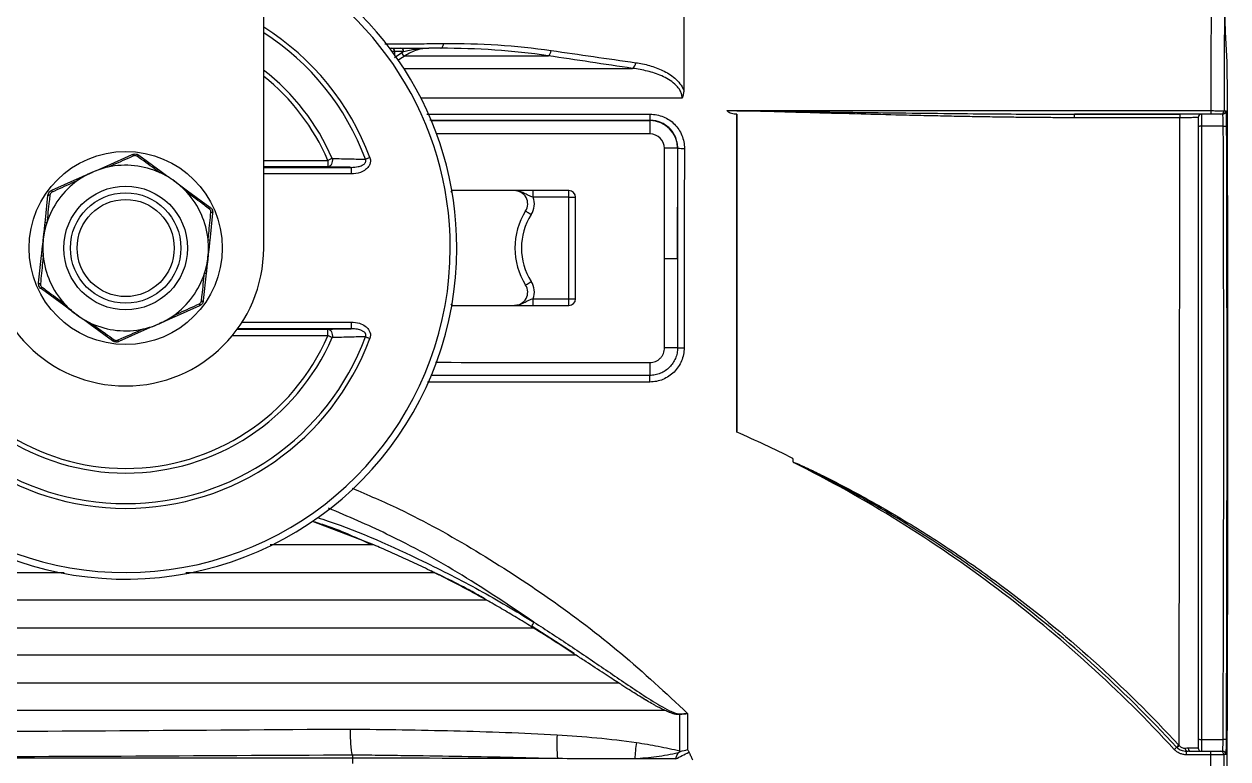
# Model space of a CAD drawing. Extents: x 14.8 to 109.8, y 1.6 to 86.6.
# Drawn here: x 21.69 to 27.14, y 35.22 to 38.55 of the extents above; entities that cross this region are included whole.
import ezdxf

# ---------------------------------------------------------------- set-up
doc = ezdxf.new("R2010")
doc.units = 0
doc.header["$MEASUREMENT"] = 0
doc.layers.add('OBJECT', color=7, linetype='CONTINUOUS')

msp = doc.modelspace()

# ---------------------------------------------------------------- linework, layer by layer
at = {"layer": 'OBJECT'}
for p, q in [((22.778, 37.5382), (22.778, 38.9765)), ((23.3492, 38.4432), (23.3571, 38.4432)), ((23.3571, 38.4432), (23.3978, 38.4432)), ((23.5797, 38.4432), (23.5265, 38.4432)), ((23.5797, 38.4432), (23.5365, 38.4432)), ((27.142, 38.3814), (27.1355, 38.4886)), ((23.371, 38.4282), (23.3604, 38.4282)), ((23.4117, 38.4282), (23.371, 38.4282)), ((23.371, 38.4282), (23.371, 38.4137)), ((23.371, 38.4019), (23.4043, 38.4236)), ((23.4182, 38.4091), (24.0664, 38.4091)), ((23.4131, 38.3519), (24.4488, 38.3519)), ((24.6728, 38.2175), (23.4904, 38.2175)), ((23.5176, 38.1447), (24.5289, 38.1445)), ((24.5289, 38.1165), (23.5305, 38.1168)), ((23.5375, 38.1152), (24.5276, 38.1152)), ((24.5276, 38.1152), (24.5289, 38.1165)), ((24.5276, 38.1152), (24.5276, 38.0553)), ((24.9206, 38.1605), (27.069, 38.1605)), ((27.0687, 38.1445), (26.4502, 38.1445)), ((27.0255, 38.1445), (27.0255, 38.0897)), ((27.1214, 38.1445), (27.1127, 38.1445)), ((27.1277, 38.1595), (27.1364, 38.1595)), ((24.5276, 38.0553), (23.561, 38.0553)), ((27.1241, 38.0897), (27.0255, 38.0897)), ((27.0255, 38.0897), (27.0255, 35.3121)), ((22.0685, 37.911), (22.1831, 37.9618)), ((22.2129, 37.9586), (22.3142, 37.8848)), ((24.5926, 37.489), (24.5926, 37.9903)), ((24.6526, 37.9903), (24.5926, 37.9903)), ((24.6534, 37.9912), (24.6526, 37.9903)), ((24.6526, 37.9903), (24.6526, 37.489)), ((22.778, 37.9354), (23.069, 37.9354)), ((23.069, 37.9054), (22.778, 37.9054)), ((22.778, 37.9037), (23.1746, 37.9037)), ((23.069, 37.9354), (23.069, 37.9054)), ((23.1746, 37.9037), (23.1746, 37.8737)), ((21.8189, 37.8003), (21.9335, 37.8511)), ((23.1746, 37.8737), (22.778, 37.8737)), ((22.4336, 37.7977), (22.5348, 37.7239)), ((23.6275, 37.7944), (23.627, 37.7932)), ((23.627, 37.7932), (23.6279, 37.792)), ((24.1605, 37.7982), (23.6303, 37.7982)), ((23.9986, 37.7682), (23.9986, 37.7982)), ((24.1605, 37.7682), (24.1605, 37.7982)), ((21.7879, 37.6515), (21.8012, 37.7761)), ((24.1605, 37.7682), (23.9986, 37.7682)), ((24.1605, 37.3082), (24.1605, 37.7682)), ((24.1605, 37.7682), (24.1905, 37.7682)), ((24.1905, 37.3082), (24.1905, 37.7682)), ((22.547, 37.6965), (22.5337, 37.5719)), ((21.7589, 37.38), (21.7722, 37.5046)), ((24.6526, 37.489), (24.5926, 37.489)), ((22.518, 37.425), (22.5047, 37.3003)), ((21.8724, 37.2787), (21.7711, 37.3526)), ((23.9986, 37.2782), (23.9986, 37.3082)), ((23.9986, 37.3082), (24.1605, 37.3082)), ((24.1605, 37.2782), (24.1605, 37.3082)), ((24.1605, 37.3082), (24.1905, 37.3082)), ((22.487, 37.2761), (22.3724, 37.2253)), ((23.6279, 37.2844), (23.627, 37.2832)), ((23.627, 37.2832), (23.6275, 37.282)), ((23.6303, 37.2782), (24.1605, 37.2782)), ((22.093, 37.1179), (21.9917, 37.1917)), ((22.6803, 37.2027), (23.1746, 37.2027)), ((23.1746, 37.2027), (23.1746, 37.1727)), ((22.2374, 37.1655), (22.1228, 37.1147)), ((23.069, 37.141), (22.6355, 37.141)), ((22.6587, 37.171), (23.069, 37.171)), ((23.1746, 37.1727), (22.6599, 37.1727)), ((23.069, 37.141), (23.069, 37.171)), ((24.6526, 37.0865), (24.5936, 37.0863)), ((24.9205, 36.7045), (24.9203, 36.7046)), ((23.2771, 36.1932), (23.0043, 36.2985)), ((23.2771, 36.1932), (22.8081, 36.1932)), ((21.0805, 36.0682), (21.8745, 36.0682)), ((22.4254, 36.0682), (23.5497, 36.0682)), ((23.9978, 35.8182), (23.9906, 35.8227)), ((24.1848, 35.7011), (23.9941, 35.8235)), ((27.0255, 35.3121), (27.0255, 35.2582)), ((27.0255, 35.3121), (27.1233, 35.3121)), ((23.1805, 35.241), (23.1805, 35.2273)), ((27.068, 35.2425), (26.9572, 35.2425)), ((26.9726, 35.2582), (27.0677, 35.2582)), ((27.1117, 35.2582), (27.1207, 35.2582)), ((27.1357, 35.2432), (27.1267, 35.2432))]:
    msp.add_line(p, q, dxfattribs=at)
at = {"layer": 'OBJECT', "flags": 128}
for points in [[(23.5797, 38.4432), (23.5819, 38.4436), (23.5841, 38.4447), (23.5862, 38.4466), (23.5881, 38.4492), (23.5898, 38.4523), (23.5912, 38.456), (23.5924, 38.4602), (23.5932, 38.4646)], [(23.4182, 38.4091), (23.4071, 38.4019), (23.3849, 38.3875)], [(22.1831, 37.9618), (22.1837, 37.9619), (22.1844, 37.9617), (22.1851, 37.9612), (22.186, 37.9605), (22.1869, 37.9596), (22.1879, 37.9584), (22.1888, 37.9571), (22.1898, 37.9555)], [(22.205, 37.9539), (22.2063, 37.9552), (22.2076, 37.9563), (22.2088, 37.9573), (22.2099, 37.958), (22.2108, 37.9585), (22.2117, 37.9588), (22.2124, 37.9588), (22.2129, 37.9586)], [(23.2589, 37.9477), (23.2561, 37.9467), (23.2534, 37.9457), (23.2507, 37.9447), (23.2481, 37.9438), (23.2456, 37.9428), (23.2432, 37.942), (23.241, 37.9411), (23.239, 37.9404)], [(23.0884, 37.9439), (23.0892, 37.9371), (23.0888, 37.9302), (23.0874, 37.9236), (23.0851, 37.9176), (23.0819, 37.9126), (23.078, 37.9087), (23.0736, 37.9063), (23.069, 37.9054)], [(23.0884, 37.9439), (23.0864, 37.943), (23.0843, 37.9421), (23.082, 37.9411), (23.0795, 37.94), (23.077, 37.9389), (23.0744, 37.9378), (23.0717, 37.9366), (23.069, 37.9354)], [(21.8189, 37.8003), (21.8184, 37.8), (21.8181, 37.7994), (21.8179, 37.7985), (21.8179, 37.7974), (21.818, 37.7961), (21.8182, 37.7946), (21.8185, 37.7929), (21.819, 37.7912)], [(21.8012, 37.7761), (21.8014, 37.7766), (21.8019, 37.7771), (21.8027, 37.7776), (21.8037, 37.778), (21.805, 37.7783), (21.8065, 37.7786), (21.8082, 37.7787), (21.81, 37.7788)], [(22.5328, 37.7149), (22.5336, 37.7166), (22.5343, 37.7181), (22.5349, 37.7195), (22.5352, 37.7208), (22.5354, 37.7219), (22.5354, 37.7228), (22.5352, 37.7234), (22.5348, 37.7239)], [(22.539, 37.701), (22.5408, 37.7005), (22.5424, 37.7), (22.5438, 37.6994), (22.5449, 37.6988), (22.5459, 37.6982), (22.5465, 37.6976), (22.5469, 37.697), (22.547, 37.6965)], [(23.9644, 37.706), (23.9649, 37.7057), (23.9663, 37.7048), (23.9687, 37.7033), (23.9718, 37.7013), (23.9756, 37.6988), (23.98, 37.6961), (23.9848, 37.693), (23.9897, 37.6899)], [(21.7589, 37.38), (21.759, 37.3794), (21.7594, 37.3788), (21.76, 37.3782), (21.761, 37.3776), (21.7622, 37.377), (21.7636, 37.3765), (21.7652, 37.3759), (21.7669, 37.3755)], [(21.7711, 37.3526), (21.7707, 37.353), (21.7705, 37.3537), (21.7705, 37.3546), (21.7707, 37.3557), (21.7711, 37.3569), (21.7716, 37.3583), (21.7723, 37.3599), (21.7731, 37.3615)], [(23.9644, 37.3704), (23.9649, 37.3707), (23.9663, 37.3717), (23.9687, 37.3732), (23.9718, 37.3752), (23.9756, 37.3776), (23.98, 37.3804), (23.9848, 37.3834), (23.9897, 37.3865)], [(22.4959, 37.2976), (22.4978, 37.2977), (22.4994, 37.2979), (22.5009, 37.2981), (22.5022, 37.2985), (22.5032, 37.2988), (22.504, 37.2993), (22.5045, 37.2998), (22.5047, 37.3003)], [(22.4869, 37.2853), (22.4874, 37.2835), (22.4877, 37.2819), (22.488, 37.2804), (22.4881, 37.2791), (22.488, 37.278), (22.4878, 37.2771), (22.4875, 37.2765), (22.487, 37.2761)], [(23.069, 37.171), (23.0736, 37.1701), (23.078, 37.1677), (23.0819, 37.1639), (23.0851, 37.1588), (23.0874, 37.1529), (23.0888, 37.1463), (23.0892, 37.1394), (23.0884, 37.1326)], [(23.0884, 37.1326), (23.0864, 37.1334), (23.0843, 37.1344), (23.082, 37.1354), (23.0795, 37.1365), (23.077, 37.1376), (23.0744, 37.1387), (23.0717, 37.1398), (23.069, 37.141)], [(23.239, 37.1361), (23.241, 37.1353), (23.2432, 37.1345), (23.2456, 37.1336), (23.2481, 37.1327), (23.2507, 37.1317), (23.2534, 37.1307), (23.2561, 37.1297), (23.2589, 37.1287)], [(22.1009, 37.1225), (22.0996, 37.1212), (22.0983, 37.1201), (22.0972, 37.1192), (22.0961, 37.1184), (22.0951, 37.1179), (22.0942, 37.1177), (22.0935, 37.1176), (22.093, 37.1179)], [(22.1161, 37.1209), (22.1171, 37.1194), (22.1181, 37.118), (22.119, 37.1168), (22.1199, 37.1159), (22.1208, 37.1152), (22.1216, 37.1148), (22.1222, 37.1146), (22.1228, 37.1147)], [(24.5271, 37.0196), (24.5271, 37.0095), (24.5271, 36.9997), (24.5271, 36.9905), (24.5271, 36.9821), (24.5271, 36.9748), (24.5271, 36.9687), (24.5271, 36.9641), (24.5271, 36.9611)], [(23.1805, 35.241), (23.1805, 35.241), (23.1805, 35.241)], [(26.9652, 35.2736), (26.9653, 35.2706), (26.9657, 35.2677), (26.9663, 35.2651), (26.9673, 35.2627), (26.9684, 35.2608), (26.9697, 35.2594), (26.9711, 35.2585), (26.9726, 35.2582)]]:
    msp.add_lwpolyline(points, dxfattribs=at)
at = {"layer": 'OBJECT'}
for radius in [0.4375, 0.28, 0.25, 0.22]:
    msp.add_circle((22.153, 37.5382), radius, dxfattribs=at)
for centre, radius, start, end in [((22.153, 37.5382), 1.5, 0, 65.3757), ((22.153, 37.5382), 1.47, 0, 64.8386), ((22.153, 37.5382), 1.5, 122.9437, 0), ((22.153, 37.5382), 1.47, 120.9196, 0), ((22.153, 37.5382), 1.1793, 20.3199, 57.9959), ((22.153, 37.5382), 1.1581, 20.3199, 57.3376), ((23.3565, 38.4288), 0.0145, 357.8236, 87.6454), ((23.3972, 38.4288), 0.0145, 357.8236, 87.6454), ((23.4203, 38.4251), 0.0161, 185.1565, 262.4718), ((24.0474, 38.4363), 0.0332, 304.9319, 354.1505), ((22.153, 37.5382), 1.0196, 23.4423, 52.1965), ((24.4281, 38.38), 0.035, 306.404, 356.4355), ((22.153, 37.5382), 0.9984, 23.4423, 51.2459), ((18.9447, 38.1384), 5.5842, 359.7751, 0.0621), ((26.9833, 38.1326), 0.0562, 167.7722, 184.2949), ((27.0255, 38.1295), 0.015, 90, 180), ((26.8733, 38.1563), 0.1958, 356.5359, 1.2235), ((27.1127, 38.1595), 0.015, 270.0175, 0.0178), ((27.1214, 38.1595), 0.015, 270.0175, 0.0178), ((27.0218, 38.0453), 0.0445, 85.1988, 104.6891), ((27.1275, 38.1376), 0.0481, 265.9389, 283.955), ((24.6766, 38.1244), 0.1352, 260.1438, 272.8983), ((22.153, 37.5382), 0.375, 102.3097, 113.9049), ((22.0597, 37.9001), 0.014, 18.9149, 51.1827), ((22.153, 37.5382), 0.375, 65.5002, 102.3097), ((22.153, 37.5382), 0.375, 125.5002, 162.3097), ((21.9475, 37.8503), 0.014, 176.6286, 208.8948), ((22.153, 37.5382), 0.375, 113.9049, 125.5002), ((22.3205, 37.8722), 0.014, 116.6319, 148.8922), ((22.153, 37.5382), 0.375, 53.9049, 65.5002), ((22.153, 37.5382), 0.375, 42.3097, 53.9049), ((22.4197, 37.7999), 0.014, 318.9123, 351.1876), ((22.153, 37.5382), 0.375, 5.5002, 42.3097), ((22.153, 37.5382), 1.4966, 9.7629, 9.8571), ((23.9138, 37.7382), 0.06, 327.5263, 90), ((24.1605, 37.7682), 0.03, 0, 90), ((23.9138, 37.7382), 0.09, 327.5263, 19.4712), ((24.228, 37.5382), 0.3125, 147.5263, 212.4737), ((24.228, 37.5382), 0.2825, 147.5263, 212.4737), ((22.153, 37.5382), 0.375, 162.3097, 173.9049), ((21.793, 37.6384), 0.014, 78.9117, 111.1854), ((22.153, 37.5382), 0.375, 173.9049, 185.5002), ((22.153, 37.5382), 0.375, 353.9049, 5.5002), ((22.526, 37.5601), 0.014, 56.6262, 88.8963), ((22.153, 37.5382), 0.625, 180, 0), ((21.78, 37.5163), 0.014, 236.6259, 268.8977), ((22.153, 37.5382), 0.375, 185.5002, 222.3097), ((22.153, 37.5382), 0.375, 342.3097, 353.9049), ((22.153, 37.5382), 0.375, 305.5002, 342.3097), ((22.5129, 37.438), 0.014, 258.9122, 291.1842), ((23.9138, 37.3382), 0.06, 270, 32.4737), ((23.9138, 37.3382), 0.09, 340.5288, 32.4737), ((24.1605, 37.3082), 0.03, 270, 0), ((21.8862, 37.2766), 0.014, 138.9175, 171.1782), ((22.153, 37.5382), 0.375, 222.3097, 233.9049), ((22.153, 37.5382), 1.4966, 350.1429, 350.2371), ((22.153, 37.5382), 0.375, 233.9049, 245.5002), ((21.9854, 37.2042), 0.014, 296.6318, 328.8919), ((22.153, 37.5382), 0.375, 245.5002, 282.3097), ((22.153, 37.5382), 0.375, 282.3097, 293.9049), ((22.153, 37.5382), 0.375, 293.9049, 305.5002), ((22.3584, 37.2262), 0.014, 356.6195, 28.8997), ((22.153, 37.5382), 1.1793, 200.3199, 339.6801), ((22.153, 37.5382), 1.1581, 200.3199, 339.6801), ((22.153, 37.5382), 1.0196, 203.4423, 336.5577), ((22.153, 37.5382), 0.9984, 203.4423, 336.5577), ((22.2462, 37.1764), 0.014, 198.9139, 231.1838), ((24.6768, 37.5182), 0.4324, 266.7929, 270.7024), ((15.6753, 36.9364), 8.8518, 359.96637, 0.15951), ((23.8297, 35.9248), 0.1905, 327.6293, 334.7092), ((24.4562, 35.3956), 0.2093, 7.9915, 9.0073), ((24.639, 35.2903), 0.5338, 175.4042, 187.0196), ((25.2325, 35.1856), 0.7745, 171.6579, 177.1478), ((26.7932, 35.3881), 0.163, 311.8904, 316.8429), ((27.0295, 35.1664), 0.161, 131.9536, 136.8267), ((27.0386, 35.172), 0.1603, 135.6344, 140.5402), ((27.0218, 35.3498), 0.0379, 252.6825, 275.6162), ((27.1267, 35.2713), 0.0409, 73.5368, 94.7537), ((26.9735, 35.2719), 0.0217, 177.4991, 220.4194), ((26.646, 35.2455), 0.3113, 359.4511, 2.2685), ((27.0255, 35.2732), 0.015, 180, 270), ((26.877, 35.2466), 0.1911, 358.7862, 3.4989), ((27.1117, 35.2432), 0.015, 359.9826, 89.9827), ((27.1207, 35.2432), 0.015, 359.9834, 89.9824)]:
    msp.add_arc(centre, radius, start, end, dxfattribs=at)
for centre, major_axis, ratio, start_param, end_param in [((24.5276, 37.9902), (0.0884, 0.0884), 0.999951, 5.498396, 7.067974), ((27.1214, 38.0845), (0, 0.06), 0.043651, 4.799, 6.283185), ((27.1364, 38.0845), (0, 0.075), 0.034921, 4.799, 6.283185), ((24.5276, 37.9902), (-0.046, -0.046), 0.998783, 2.356803, 3.926382), ((26.6122, 36.8182), (0, 14.6982), 0.034956, 4.609737, 4.799), ((26.6272, 36.8182), (0, 14.7132), 0.034921, 4.609737, 4.799), ((27.1207, 35.3182), (0, 0.06), 0.043651, 3.141593, 4.609737), ((27.1357, 35.3182), (0, 0.075), 0.034921, 3.141593, 4.609737)]:
    msp.add_ellipse(centre, major_axis=major_axis, ratio=ratio, start_param=start_param, end_param=end_param, dxfattribs=at)
for points, knots in [([(24.6805, 40.443), (24.6805, 40.0799), (24.6805, 39.7154), (24.6805, 39.1677), (24.6805, 38.9848), (24.6805, 38.7103), (24.6805, 38.6188), (24.6805, 38.4814), (24.6805, 38.4356), (24.6805, 38.3439), (24.6806, 38.2981), (24.6803, 38.2522)], [0, 0, 0, 0, 0.5, 0.5, 0.75, 0.75, 0.875, 0.875, 0.9375, 0.9375, 1, 1, 1, 1]), ([(27.1355, 38.4886), (27.1348, 38.5005), (27.1341, 38.5151), (27.1333, 38.5408), (27.133, 38.55), (27.1325, 38.5693), (27.1323, 38.5793), (27.1319, 38.6003), (27.1318, 38.6112), (27.1315, 38.6337), (27.1314, 38.6451), (27.1312, 38.6798), (27.1311, 38.7038), (27.1312, 38.7276)], [0, 0, 0, 0, 0.25, 0.25, 0.375, 0.375, 0.5, 0.5, 0.625, 0.625, 0.75, 0.75, 1, 1, 1, 1]), ([(23.3272, 38.4625), (23.3867, 38.463), (23.4756, 38.4637), (23.564, 38.4644), (23.5932, 38.4646)], [0, 0, 0, 0, 0.6700998, 1, 1, 1, 1]), ([(23.3978, 38.4432), (23.4063, 38.4432), (23.4159, 38.4432), (23.4362, 38.4432), (23.4469, 38.4432), (23.48, 38.4432), (23.5033, 38.4432), (23.5265, 38.4432)], [0, 0, 0, 0, 0.25, 0.25, 0.5, 0.5, 1, 1, 1, 1]), ([(23.4117, 38.4282), (23.4201, 38.4307), (23.4291, 38.4329), (23.4476, 38.4366), (23.4572, 38.4382), (23.4863, 38.442), (23.5064, 38.4432), (23.5265, 38.4432)], [0, 0, 0, 0, 0.25, 0.25, 0.5, 0.5, 1, 1, 1, 1]), ([(23.5265, 38.4432), (23.5083, 38.4432), (23.4901, 38.4404), (23.4539, 38.429), (23.436, 38.4205), (23.4182, 38.4091)], [0, 0, 0, 0, 0.5, 0.5, 1, 1, 1, 1]), ([(24.6728, 38.2175), (24.6729, 38.2239), (24.6719, 38.2303), (24.6685, 38.2422), (24.6659, 38.2479), (24.6599, 38.2586), (24.6563, 38.2635), (24.6486, 38.2727), (24.6443, 38.277), (24.6311, 38.2889), (24.6216, 38.2957), (24.6017, 38.3078), (24.5912, 38.3131), (24.5597, 38.3271), (24.538, 38.334), (24.494, 38.3451), (24.4716, 38.3491), (24.4488, 38.3519)], [0, 0, 0, 0, 0.0625, 0.0625, 0.125, 0.125, 0.1875, 0.1875, 0.25, 0.25, 0.375, 0.375, 0.5, 0.5, 0.75, 0.75, 1, 1, 1, 1]), ([(24.4629, 38.3778), (24.4841, 38.3748), (24.5049, 38.3706), (24.5456, 38.3591), (24.5655, 38.3519), (24.5945, 38.3379), (24.604, 38.3328), (24.6226, 38.321), (24.6315, 38.3145), (24.6483, 38.3), (24.6562, 38.2919), (24.6702, 38.2735), (24.6761, 38.2635), (24.6803, 38.2522)], [0, 0, 0, 0, 0.25, 0.25, 0.5, 0.5, 0.625, 0.625, 0.75, 0.75, 0.875, 0.875, 1, 1, 1, 1]), ([(27.141, 35.0103), (27.1422, 35.2899), (27.1431, 35.5703), (27.1444, 36.1323), (27.1448, 36.4138), (27.1449, 36.977), (27.1448, 37.2587), (27.1438, 37.8208), (27.143, 38.1013), (27.142, 38.3814)], [0, 0, 0, 0, 0.25, 0.25, 0.5, 0.5, 0.75, 0.75, 1, 1, 1, 1]), ([(24.6803, 38.2522), (24.6803, 38.2462), (24.6797, 38.2403), (24.6778, 38.2316), (24.677, 38.2287), (24.6752, 38.223), (24.674, 38.2202), (24.6728, 38.2175)], [0, 0, 0, 0, 0.5, 0.5, 0.75, 0.75, 1, 1, 1, 1]), ([(24.5289, 38.1445), (24.5392, 38.1445), (24.5493, 38.1435), (24.5693, 38.1394), (24.579, 38.1365), (24.5977, 38.1287), (24.6067, 38.1239), (24.6236, 38.1125), (24.6313, 38.1061), (24.6456, 38.0918), (24.6521, 38.0838), (24.6632, 38.0669), (24.668, 38.058), (24.6757, 38.0393), (24.6786, 38.0294), (24.6825, 38.0097), (24.6835, 37.9996), (24.6834, 37.9894)], [0, 0, 0, 0, 0.125, 0.125, 0.25, 0.25, 0.375, 0.375, 0.5, 0.5, 0.625, 0.625, 0.75, 0.75, 0.875, 0.875, 1, 1, 1, 1]), ([(24.6534, 37.9912), (24.6535, 37.9995), (24.6527, 38.0076), (24.6496, 38.0235), (24.6472, 38.0314), (24.6411, 38.0466), (24.6373, 38.0538), (24.6283, 38.0674), (24.623, 38.0739), (24.6116, 38.0854), (24.6053, 38.0906), (24.5917, 38.0998), (24.5844, 38.1037), (24.5618, 38.1132), (24.5454, 38.1165), (24.5289, 38.1165)], [0, 0, 0, 0, 0.125, 0.125, 0.25, 0.25, 0.375, 0.375, 0.5, 0.5, 0.625, 0.625, 0.75, 0.75, 1, 1, 1, 1]), ([(24.9206, 38.1445), (24.9125, 38.1444), (24.9043, 38.1455), (24.8927, 38.149), (24.889, 38.1505), (24.8819, 38.1545), (24.8785, 38.157), (24.8763, 38.1605)], [0, 0, 0, 0, 0.5, 0.5, 0.75, 0.75, 1, 1, 1, 1]), ([(26.4494, 38.1284), (26.4261, 38.1284), (26.378, 38.1285), (26.3037, 38.129), (26.2251, 38.1297), (26.1421, 38.1307), (26.0548, 38.132), (25.963, 38.1336), (25.867, 38.1355), (25.7665, 38.1377), (25.6381, 38.1407), (25.4721, 38.145), (25.3193, 38.1491), (25.1825, 38.153), (25.0967, 38.1554), (25.02, 38.1576), (24.9772, 38.1588), (24.9483, 38.1595), (24.927, 38.1599), (24.9116, 38.1599), (24.8994, 38.16), (24.8899, 38.1601), (24.883, 38.1602), (24.8788, 38.1603), (24.8769, 38.1604), (24.8763, 38.1605)], [0, 0, 0, 0, 0.044484, 0.091732, 0.141745, 0.194524, 0.250071, 0.308388, 0.369478, 0.433344, 0.499991, 0.614296, 0.749984, 0.791315, 0.874984, 0.9136, 0.937485, 0.956548, 0.968736, 0.978139, 0.985865, 0.991913, 0.996285, 0.99898, 1, 1, 1, 1]), ([(24.9205, 36.7045), (24.9205, 36.8246), (24.9205, 37.3061), (24.9205, 37.7857), (24.9205, 38.1445)], [0.5064708, 0.5064708, 0.5064708, 0.5064708, 0.6298374, 1, 1, 1, 1]), ([(24.9206, 38.1602), (24.929, 38.1601), (24.9526, 38.16), (24.998, 38.1594), (25.0635, 38.1585), (25.149, 38.1573), (25.2547, 38.1558), (25.3805, 38.154), (25.5263, 38.152), (25.7068, 38.1497), (25.9066, 38.1475), (26.1105, 38.1457), (26.2889, 38.1447), (26.3993, 38.1445), (26.4502, 38.1445)], [0, 0, 0, 0, 0.016531, 0.046196, 0.088997, 0.144933, 0.214004, 0.296209, 0.39155, 0.500024, 0.650076, 0.783422, 0.900063, 1, 1, 1, 1]), ([(26.4494, 38.1284), (26.4494, 38.1302), (26.4494, 38.1322), (26.4495, 38.1362), (26.4495, 38.1381), (26.4497, 38.1413), (26.4498, 38.1425), (26.45, 38.1441), (26.4501, 38.1445), (26.4502, 38.1445)], [0, 0, 0, 0, 0.25, 0.25, 0.5, 0.5, 0.75, 0.75, 1, 1, 1, 1]), ([(26.924, 35.284), (26.9247, 35.7583), (26.9253, 36.2328), (26.9261, 36.9442), (26.9263, 37.1813), (26.9268, 37.6551), (26.927, 37.8918), (26.9272, 38.1284)], [0, 0, 0, 0, 0.5, 0.5, 0.75, 0.75, 1, 1, 1, 1]), ([(27.0105, 38.1295), (27.0105, 38.1294), (27.01, 38.1293), (27.0079, 38.1292), (27.0064, 38.1291), (27.0023, 38.129), (26.9998, 38.1289), (26.9938, 38.1288), (26.9904, 38.1288), (26.9828, 38.1287), (26.9786, 38.1286), (26.9696, 38.1285), (26.9647, 38.1285), (26.9496, 38.1284), (26.9385, 38.1284), (26.9272, 38.1284)], [0, 0, 0, 0, 0.125, 0.125, 0.25, 0.25, 0.375, 0.375, 0.5, 0.5, 0.625, 0.625, 0.75, 0.75, 1, 1, 1, 1]), ([(27.0105, 38.1295), (27.0105, 37.8919), (27.0105, 37.6542), (27.0105, 37.1784), (27.0105, 36.9403), (27.0105, 36.226), (27.0105, 35.7495), (27.0105, 35.2732)], [0, 0, 0, 0, 0.25, 0.25, 0.5, 0.5, 1, 1, 1, 1]), ([(27.1127, 38.1445), (27.1123, 38.1445), (27.1074, 38.1445), (27.0953, 38.1445), (27.0905, 38.1445), (27.08, 38.1445), (27.0744, 38.1445), (27.0687, 38.1445)], [0, 0, 0, 0, 0.5, 0.5, 0.75, 0.75, 1, 1, 1, 1]), ([(27.069, 38.1605), (27.0767, 38.1605), (27.0841, 38.1604), (27.0946, 38.1604), (27.0979, 38.1603), (27.1042, 38.1603), (27.1072, 38.1602), (27.1126, 38.1601), (27.115, 38.1601), (27.1193, 38.16), (27.1212, 38.1599), (27.1257, 38.1597), (27.1275, 38.1596), (27.1277, 38.1595)], [0, 0, 0, 0, 0.25, 0.25, 0.375, 0.375, 0.5, 0.5, 0.625, 0.625, 0.75, 0.75, 1, 1, 1, 1]), ([(22.1898, 37.9555), (22.181, 37.9517), (22.1426, 37.935), (22.1033, 37.9178), (22.073, 37.9046)], [0, 0, 0, 0, 0.230777, 1, 1, 1, 1]), ([(22.1831, 37.9618), (22.1859, 37.9627), (22.1917, 37.9647), (22.2009, 37.9642), (22.2081, 37.9618), (22.2117, 37.9594), (22.2129, 37.9586)], [0, 0, 0, 0, 0.286989, 0.578774, 0.858873, 1, 1, 1, 1]), ([(22.205, 37.9539), (22.2044, 37.9543), (22.2026, 37.9555), (22.1989, 37.9567), (22.1942, 37.957), (22.1913, 37.956), (22.1898, 37.9555)], [0, 0, 0, 0, 0.1425394, 0.421897, 0.7116308, 1, 1, 1, 1]), ([(22.3085, 37.8795), (22.3004, 37.8853), (22.2655, 37.9105), (22.2313, 37.935), (22.205, 37.9539)], [0, 0, 0, 0, 0.230785, 1, 1, 1, 1]), ([(23.2589, 37.9477), (23.2599, 37.9443), (23.2624, 37.9357), (23.2608, 37.9213), (23.2532, 37.9058), (23.2383, 37.8911), (23.2116, 37.877), (23.1886, 37.875), (23.1746, 37.8737)], [0, 0, 0, 0, 0.083132, 0.202863, 0.321968, 0.474087, 0.679175, 1, 1, 1, 1]), ([(22.001, 37.8811), (22.0012, 37.8812), (22.0147, 37.8871), (22.037, 37.897), (22.0595, 37.907), (22.0685, 37.911)], [0, 0, 0, 0, 0.0100396, 0.5998959, 1, 1, 1, 1]), ([(23.1746, 37.9037), (23.1671, 37.9039), (23.132, 37.9044), (23.0967, 37.905), (23.069, 37.9054)], [0, 0, 0, 0, 0.213953, 1, 1, 1, 1]), ([(23.0884, 37.9439), (23.1163, 37.9432), (23.1666, 37.942), (23.2166, 37.9409), (23.239, 37.9404)], [0, 0, 0, 0, 0.552137, 1, 1, 1, 1]), ([(23.1746, 37.9037), (23.1852, 37.9043), (23.2022, 37.9051), (23.2225, 37.9117), (23.2333, 37.9183), (23.2381, 37.9238), (23.2402, 37.9277), (23.2412, 37.9313), (23.2411, 37.9359), (23.2398, 37.9387), (23.239, 37.9404)], [0, 0, 0, 0, 0.37597, 0.600251, 0.747865, 0.811156, 0.847093, 0.89848, 0.936222, 1, 1, 1, 1]), ([(21.9352, 37.8435), (21.9261, 37.8395), (21.8869, 37.8218), (21.8485, 37.8045), (21.819, 37.7912)], [0, 0, 0, 0, 0.230783, 1, 1, 1, 1]), ([(21.9335, 37.8511), (21.9425, 37.8551), (21.965, 37.8651), (21.9873, 37.875), (22.0008, 37.881), (22.001, 37.8811)], [0, 0, 0, 0, 0.4001072, 0.9899635, 1, 1, 1, 1]), ([(22.3142, 37.8848), (22.3222, 37.8789), (22.342, 37.8645), (22.3618, 37.85), (22.3737, 37.8414), (22.3739, 37.8412)], [0, 0, 0, 0, 0.4001048, 0.9899638, 1, 1, 1, 1]), ([(22.3739, 37.8412), (22.3741, 37.8411), (22.386, 37.8324), (22.4057, 37.818), (22.4256, 37.8036), (22.4336, 37.7977)], [0, 0, 0, 0, 0.0100399, 0.5998958, 1, 1, 1, 1]), ([(21.8012, 37.7761), (21.8018, 37.7791), (21.803, 37.785), (21.808, 37.7927), (21.8137, 37.7977), (21.8176, 37.7997), (21.8189, 37.8003)], [0, 0, 0, 0, 0.286983, 0.578768, 0.85887, 1, 1, 1, 1]), ([(21.819, 37.7912), (21.8183, 37.7908), (21.8164, 37.7898), (21.8135, 37.7873), (21.8109, 37.7833), (21.8103, 37.7803), (21.81, 37.7788)], [0, 0, 0, 0, 0.142526, 0.4219, 0.711623, 1, 1, 1, 1]), ([(22.5328, 37.7149), (22.525, 37.7207), (22.4914, 37.7456), (22.4569, 37.7711), (22.4303, 37.7906)], [0, 0, 0, 0, 0.230777, 1, 1, 1, 1]), ([(23.9986, 37.7682), (23.9909, 37.7704), (23.9837, 37.7733), (23.9701, 37.7799), (23.9636, 37.7836), (23.9503, 37.7902), (23.9434, 37.7931), (23.9289, 37.7971), (23.9213, 37.7982), (23.9138, 37.7982)], [0, 0, 0, 0, 0.25, 0.25, 0.5, 0.5, 0.75, 0.75, 1, 1, 1, 1]), ([(21.81, 37.7788), (21.8089, 37.7692), (21.8041, 37.7276), (21.7994, 37.685), (21.7957, 37.6522)], [0, 0, 0, 0, 0.230777, 1, 1, 1, 1]), ([(22.5262, 37.5742), (22.5272, 37.584), (22.5316, 37.6268), (22.5358, 37.6687), (22.539, 37.701)], [0, 0, 0, 0, 0.230784, 1, 1, 1, 1]), ([(22.539, 37.701), (22.539, 37.7017), (22.5391, 37.7039), (22.5384, 37.7077), (22.5362, 37.7119), (22.5339, 37.7139), (22.5328, 37.7149)], [0, 0, 0, 0, 0.1425309, 0.4218945, 0.7116174, 1, 1, 1, 1]), ([(22.5348, 37.7239), (22.5371, 37.7219), (22.5417, 37.7179), (22.5459, 37.7097), (22.5474, 37.7023), (22.5471, 37.6979), (22.547, 37.6965)], [0, 0, 0, 0, 0.286986, 0.578771, 0.858873, 1, 1, 1, 1]), ([(21.7801, 37.578), (21.7801, 37.5783), (21.7817, 37.5929), (21.7843, 37.6172), (21.7869, 37.6416), (21.7879, 37.6515)], [0, 0, 0, 0, 0.010037, 0.599896, 1, 1, 1, 1]), ([(21.7722, 37.5046), (21.7733, 37.5144), (21.7759, 37.5388), (21.7785, 37.5632), (21.7801, 37.5778), (21.7801, 37.578)], [0, 0, 0, 0, 0.4001042, 0.9899629, 1, 1, 1, 1]), ([(22.5337, 37.5719), (22.5326, 37.562), (22.53, 37.5376), (22.5274, 37.5133), (22.5259, 37.4987), (22.5258, 37.4984)], [0, 0, 0, 0, 0.400104, 0.989962, 1, 1, 1, 1]), ([(21.7797, 37.5023), (21.7787, 37.4924), (21.7743, 37.4496), (21.7701, 37.4077), (21.7669, 37.3755)], [0, 0, 0, 0, 0.230785, 1, 1, 1, 1]), ([(22.5258, 37.4984), (22.5258, 37.4982), (22.5243, 37.4835), (22.5217, 37.4592), (22.519, 37.4348), (22.518, 37.425)], [0, 0, 0, 0, 0.0100371, 0.5998949, 1, 1, 1, 1]), ([(24.5936, 37.0863), (24.5933, 37.1605), (24.593, 37.2348), (24.5928, 37.309), (24.5927, 37.369), (24.5926, 37.429), (24.5926, 37.489)], [0, 0, 0, 0, 0.00565795, 0.00565795, 0.00565795, 0.01022995, 0.01022995, 0.01022995, 0.01022995]), ([(22.4959, 37.2976), (22.497, 37.3072), (22.5018, 37.3488), (22.5066, 37.3915), (22.5102, 37.4243)], [0, 0, 0, 0, 0.230777, 1, 1, 1, 1]), ([(21.7711, 37.3526), (21.7688, 37.3545), (21.7642, 37.3585), (21.7601, 37.3667), (21.7586, 37.3741), (21.7588, 37.3785), (21.7589, 37.38)], [0, 0, 0, 0, 0.286987, 0.578771, 0.858873, 1, 1, 1, 1]), ([(21.7669, 37.3755), (21.7669, 37.3747), (21.7668, 37.3725), (21.7675, 37.3687), (21.7697, 37.3645), (21.772, 37.3625), (21.7731, 37.3615)], [0, 0, 0, 0, 0.142533, 0.421896, 0.711618, 1, 1, 1, 1]), ([(21.7731, 37.3615), (21.7809, 37.3558), (21.8145, 37.3308), (21.8491, 37.3054), (21.8756, 37.2858)], [0, 0, 0, 0, 0.230777, 1, 1, 1, 1]), ([(22.4869, 37.2853), (22.4876, 37.2856), (22.4895, 37.2866), (22.4924, 37.2892), (22.495, 37.2931), (22.4956, 37.2961), (22.4959, 37.2976)], [0, 0, 0, 0, 0.142527, 0.42189, 0.711622, 1, 1, 1, 1]), ([(22.5047, 37.3003), (22.5041, 37.2974), (22.503, 37.2914), (22.4979, 37.2837), (22.4923, 37.2787), (22.4883, 37.2768), (22.487, 37.2761)], [0, 0, 0, 0, 0.286985, 0.578769, 0.85887, 1, 1, 1, 1]), ([(23.9986, 37.3082), (23.9909, 37.306), (23.9837, 37.3031), (23.9701, 37.2965), (23.9636, 37.2929), (23.9503, 37.2863), (23.9434, 37.2834), (23.9289, 37.2793), (23.9213, 37.2782), (23.9138, 37.2782)], [0, 0, 0, 0, 0.25, 0.25, 0.5, 0.5, 0.75, 0.75, 1, 1, 1, 1]), ([(21.932, 37.2352), (21.9318, 37.2354), (21.92, 37.244), (21.9002, 37.2584), (21.8804, 37.2729), (21.8724, 37.2787)], [0, 0, 0, 0, 0.01004, 0.599894, 1, 1, 1, 1]), ([(22.3707, 37.2329), (22.3798, 37.237), (22.419, 37.2546), (22.4574, 37.2719), (22.4869, 37.2853)], [0, 0, 0, 0, 0.230783, 1, 1, 1, 1]), ([(21.9917, 37.1917), (21.9837, 37.1975), (21.9639, 37.212), (21.9441, 37.2264), (21.9322, 37.2351), (21.932, 37.2352)], [0, 0, 0, 0, 0.400108, 0.989963, 1, 1, 1, 1]), ([(21.9975, 37.197), (22.0055, 37.1912), (22.0404, 37.166), (22.0746, 37.1414), (22.1009, 37.1225)], [0, 0, 0, 0, 0.230785, 1, 1, 1, 1]), ([(22.3049, 37.1954), (22.3047, 37.1953), (22.2913, 37.1893), (22.2689, 37.1794), (22.2465, 37.1695), (22.2374, 37.1655)], [0, 0, 0, 0, 0.01004, 0.599896, 1, 1, 1, 1]), ([(22.3724, 37.2253), (22.3634, 37.2213), (22.341, 37.2114), (22.3186, 37.2014), (22.3051, 37.1955), (22.3049, 37.1954)], [0, 0, 0, 0, 0.400105, 0.989964, 1, 1, 1, 1]), ([(23.1746, 37.2027), (23.1871, 37.2017), (23.2096, 37.1999), (23.2365, 37.1868), (23.2523, 37.1717), (23.26, 37.1571), (23.2626, 37.1427), (23.2601, 37.1333), (23.2589, 37.1287)], [0, 0, 0, 0, 0.287074, 0.514337, 0.673471, 0.780844, 0.890502, 1, 1, 1, 1]), ([(22.1161, 37.1209), (22.1249, 37.1248), (22.1633, 37.1414), (22.2027, 37.1586), (22.2329, 37.1718)], [0, 0, 0, 0, 0.2307766, 1, 1, 1, 1]), ([(23.069, 37.171), (23.0967, 37.1715), (23.132, 37.172), (23.1671, 37.1726), (23.1746, 37.1727)], [0, 0, 0, 0, 0.786047, 1, 1, 1, 1]), ([(23.239, 37.1361), (23.2166, 37.1356), (23.1666, 37.1344), (23.1163, 37.1332), (23.0884, 37.1326)], [0, 0, 0, 0, 0.447863, 1, 1, 1, 1]), ([(23.239, 37.1361), (23.2397, 37.1376), (23.2408, 37.1398), (23.2413, 37.144), (23.2408, 37.1472), (23.2387, 37.1519), (23.2335, 37.1581), (23.2211, 37.1654), (23.2007, 37.1715), (23.1841, 37.1723), (23.1746, 37.1727)], [0, 0, 0, 0, 0.057325, 0.083533, 0.139629, 0.165801, 0.256078, 0.411711, 0.662735, 1, 1, 1, 1]), ([(22.1228, 37.1147), (22.12, 37.1137), (22.1142, 37.1117), (22.105, 37.1122), (22.0979, 37.1146), (22.0942, 37.117), (22.093, 37.1179)], [0, 0, 0, 0, 0.286989, 0.578774, 0.858873, 1, 1, 1, 1]), ([(22.1009, 37.1225), (22.1015, 37.1221), (22.1034, 37.1209), (22.107, 37.1197), (22.1117, 37.1195), (22.1146, 37.1204), (22.1161, 37.1209)], [0, 0, 0, 0, 0.142539, 0.421897, 0.71163, 1, 1, 1, 1]), ([(24.6526, 37.0865), (24.6526, 37.0782), (24.6517, 37.0699), (24.6485, 37.0538), (24.6462, 37.046), (24.6399, 37.0309), (24.6359, 37.0235), (24.6268, 37.01), (24.6217, 37.0036), (24.61, 36.9919), (24.6035, 36.9867), (24.5899, 36.9776), (24.5827, 36.9737), (24.5675, 36.9675), (24.5595, 36.9651), (24.5435, 36.9619), (24.5353, 36.9611), (24.5271, 36.9611)], [0, 0, 0, 0, 0.125, 0.125, 0.25, 0.25, 0.375, 0.375, 0.5, 0.5, 0.625, 0.625, 0.75, 0.75, 0.875, 0.875, 1, 1, 1, 1]), ([(24.5271, 37.0196), (24.5315, 37.0196), (24.5358, 37.02), (24.5443, 37.0217), (24.5485, 37.023), (24.5606, 37.028), (24.568, 37.0329), (24.5773, 37.0422), (24.58, 37.0456), (24.5849, 37.0528), (24.5869, 37.0567), (24.5919, 37.0688), (24.5936, 37.0775), (24.5936, 37.0863)], [0, 0, 0, 0, 0.125, 0.125, 0.25, 0.25, 0.5, 0.5, 0.625, 0.625, 0.75, 0.75, 1, 1, 1, 1]), ([(24.6821, 37.0858), (24.6821, 37.0756), (24.681, 37.0655), (24.677, 37.0455), (24.674, 37.0358), (24.6663, 37.0172), (24.6615, 37.0082), (24.6501, 36.9913), (24.6437, 36.9835), (24.6294, 36.9693), (24.6214, 36.9628), (24.6046, 36.9516), (24.5957, 36.9468), (24.577, 36.9391), (24.5671, 36.9361), (24.5474, 36.9322), (24.5373, 36.9312), (24.5271, 36.9312)], [0, 0, 0, 0, 0.125, 0.125, 0.25, 0.25, 0.375, 0.375, 0.5, 0.5, 0.625, 0.625, 0.75, 0.75, 0.875, 0.875, 1, 1, 1, 1]), ([(23.5569, 37.0204), (23.5803, 37.0204), (23.8437, 37.0202), (24.1671, 37.0197), (24.4671, 37.0196), (24.5271, 37.0196)], [0, 0, 0, 0, 0.072373, 0.814475, 1, 1, 1, 1]), ([(24.5271, 36.9312), (24.5071, 36.9312), (24.4071, 36.9312), (24.0714, 36.9312), (23.7558, 36.9311), (23.5201, 36.931)], [0, 0, 0, 0, 0.059583, 0.297913, 1, 1, 1, 1]), ([(24.5271, 36.9611), (24.4671, 36.9611), (24.167, 36.9611), (23.8366, 36.9612), (23.5662, 36.9612), (23.5358, 36.9612)], [0, 0, 0, 0, 0.1816057, 0.9080072, 1, 1, 1, 1]), ([(26.902, 35.2668), (26.7782, 35.4014), (26.6493, 35.5293), (26.3815, 35.772), (26.2427, 35.8869), (25.9552, 36.1036), (25.8066, 36.2055), (25.4994, 36.3963), (25.3408, 36.4851), (25.1771, 36.5672)], [0, 0, 0, 0, 0.25, 0.25, 0.5, 0.5, 0.75, 0.75, 1, 1, 1, 1]), ([(25.1775, 36.5672), (25.1779, 36.5671), (25.1788, 36.5668), (25.1815, 36.5657), (25.1838, 36.5647), (25.1855, 36.564)], [0, 0, 0, 0, 0.124273, 0.346783, 1, 1, 1, 1]), ([(26.9121, 35.2766), (26.7898, 35.4096), (26.6613, 35.537), (26.3939, 35.7787), (26.2548, 35.8932), (26.0381, 36.0552), (25.9645, 36.1077), (25.8149, 36.209), (25.7389, 36.2579), (25.5847, 36.352), (25.5064, 36.3973), (25.3874, 36.4624), (25.3475, 36.4836), (25.2871, 36.5145), (25.267, 36.5247), (25.2366, 36.5398), (25.2264, 36.5447), (25.2061, 36.5545), (25.1959, 36.5594), (25.1855, 36.564)], [0, 0, 0, 0, 0.25, 0.25, 0.5, 0.5, 0.625, 0.625, 0.75, 0.75, 0.875, 0.875, 0.9375, 0.9375, 0.96875, 0.96875, 0.984375, 0.984375, 1, 1, 1, 1]), ([(25.1859, 36.5648), (25.1964, 36.5607), (25.2067, 36.556), (25.2274, 36.5467), (25.2376, 36.5419), (25.2684, 36.5274), (25.2887, 36.5175), (25.3496, 36.4873), (25.3898, 36.4666), (25.5097, 36.4028), (25.5886, 36.3581), (25.7438, 36.265), (25.8203, 36.2166), (25.9707, 36.1161), (26.0448, 36.0639), (26.2626, 35.9026), (26.4022, 35.7884), (26.6705, 35.5469), (26.7994, 35.4194), (26.9219, 35.2862)], [0, 0, 0, 0, 0.015625, 0.015625, 0.03125, 0.03125, 0.0625, 0.0625, 0.125, 0.125, 0.25, 0.25, 0.375, 0.375, 0.5, 0.5, 0.75, 0.75, 1, 1, 1, 1]), ([(23.1783, 36.4504), (23.2494, 36.42), (23.4423, 36.3373), (23.7413, 36.1694), (24.0776, 35.9518), (24.4, 35.7076), (24.5986, 35.5226), (24.6979, 35.4301)], [0, 0, 0, 0, 0.126161, 0.341934, 0.557715, 0.778873, 1, 1, 1, 1]), ([(23.0223, 36.317), (23.0382, 36.3119), (23.2021, 36.2594), (23.4463, 36.1474), (23.756, 35.9917), (23.92, 35.8928), (24.002, 35.8434)], [0, 0, 0, 0, 0.045939, 0.473188, 0.736595, 1, 1, 1, 1]), ([(24.002, 35.8434), (23.8944, 35.9158), (23.6793, 36.0607), (23.3678, 36.2331), (23.1604, 36.3219), (23.0722, 36.3597)], [0, 0, 0, 0, 0.365006, 0.7300071, 1, 1, 1, 1]), ([(23.2678, 36.1932), (23.203, 36.2232), (23.1169, 36.2631), (23.0265, 36.2915), (23.0043, 36.2985)], [0, 0, 0, 0, 0.75377, 1, 1, 1, 1]), ([(23.5497, 36.0682), (23.5367, 36.0746), (23.5106, 36.0874), (23.4712, 36.1063), (23.4317, 36.1248), (23.3919, 36.143), (23.3519, 36.1608), (23.3137, 36.1776), (23.2887, 36.1883), (23.2771, 36.1932)], [0, 0, 0, 0, 0.145344, 0.290809, 0.436405, 0.582143, 0.728033, 0.874084, 1, 1, 1, 1]), ([(23.7764, 35.9506), (23.7668, 35.9563), (23.6892, 36.002), (23.608, 36.0411), (23.5367, 36.0753)], [0, 0, 0, 0, 0.1232836, 1, 1, 1, 1]), ([(23.787, 35.9432), (23.775, 35.9499), (23.7509, 35.9633), (23.7147, 35.9831), (23.6783, 36.0025), (23.6385, 36.0234), (23.5957, 36.0453), (23.5649, 36.0606), (23.5497, 36.0682)], [0, 0, 0, 0, 0.1538873, 0.3077742, 0.4616711, 0.6155938, 0.8096875, 1, 1, 1, 1]), ([(23.787, 35.9432), (23.3374, 35.9432), (22.887, 35.9432), (21.9845, 35.9432), (21.5327, 35.9432), (21.0805, 35.9432)], [0, 0, 0, 0, 0.5, 0.5, 1, 1, 1, 1]), ([(23.9906, 35.8227), (23.9794, 35.8297), (23.9571, 35.8435), (23.9234, 35.864), (23.8895, 35.8842), (23.8555, 35.9041), (23.8214, 35.9239), (23.7985, 35.9368), (23.787, 35.9432)], [0, 0, 0, 0, 0.1666257, 0.3332551, 0.4998976, 0.6665629, 0.8332605, 1, 1, 1, 1]), ([(24.002, 35.8434), (24.057, 35.8083), (24.1115, 35.7726), (24.2201, 35.7002), (24.274, 35.6636), (24.3548, 35.6084), (24.3818, 35.59), (24.4357, 35.5534), (24.4628, 35.5351), (24.5173, 35.4994), (24.5447, 35.4817), (24.587, 35.4572), (24.6013, 35.4493), (24.6236, 35.4388), (24.6311, 35.4356), (24.6428, 35.4316), (24.6467, 35.4304), (24.6547, 35.4287), (24.6588, 35.4281), (24.6629, 35.4283)], [0, 0, 0, 0, 0.25, 0.25, 0.5, 0.5, 0.625, 0.625, 0.75, 0.75, 0.875, 0.875, 0.9375, 0.9375, 0.96875, 0.96875, 0.984375, 0.984375, 1, 1, 1, 1]), ([(21.0805, 35.8182), (21.5681, 35.8182), (22.0551, 35.8182), (23.028, 35.8182), (23.5134, 35.8182), (23.9978, 35.8182)], [0, 0, 0, 0, 0.5, 0.5, 1, 1, 1, 1]), ([(24.1935, 35.6932), (24.1632, 35.7128), (24.0983, 35.755), (24.0328, 35.7962), (23.9978, 35.8182)], [0, 0, 0, 0, 0.465571, 1, 1, 1, 1]), ([(24.1935, 35.6932), (23.6768, 35.6932), (23.1589, 35.6932), (22.1207, 35.6932), (21.6009, 35.6932), (21.0805, 35.6932)], [0, 0, 0, 0, 0.5, 0.5, 1, 1, 1, 1]), ([(24.3848, 35.5682), (24.375, 35.5746), (24.3536, 35.5885), (24.3048, 35.6204), (24.2509, 35.6558), (24.2085, 35.6834), (24.1935, 35.6932)], [0, 0, 0, 0, 0.1537843, 0.3352679, 0.7647015, 1, 1, 1, 1]), ([(21.0805, 35.5682), (21.6331, 35.5682), (22.1849, 35.5682), (23.287, 35.5682), (23.8366, 35.5682), (24.3848, 35.5682)], [0, 0, 0, 0, 0.5, 0.5, 1, 1, 1, 1]), ([(24.5954, 35.4432), (24.5921, 35.4448), (24.5852, 35.448), (24.5748, 35.4533), (24.564, 35.4589), (24.5527, 35.465), (24.5271, 35.4792), (24.4837, 35.5052), (24.4385, 35.5336), (24.4043, 35.5556), (24.3915, 35.5639), (24.3848, 35.5682)], [0, 0, 0, 0, 0.04542, 0.093049, 0.142913, 0.195025, 0.249393, 0.502123, 0.813275, 0.902933, 1, 1, 1, 1]), ([(24.5093, 35.49), (24.5081, 35.4905), (24.5017, 35.4936), (24.4959, 35.4977), (24.4912, 35.501)], [0, 0, 0, 0, 0.183911, 1, 1, 1, 1]), ([(24.5954, 35.4432), (24.304, 35.4432), (24.0122, 35.4432), (23.4277, 35.4432), (23.135, 35.4432), (22.2558, 35.4432), (21.6685, 35.4432), (21.0805, 35.4432)], [0, 0, 0, 0, 0.25, 0.25, 0.5, 0.5, 1, 1, 1, 1]), ([(24.6634, 35.4247), (24.6623, 35.4245), (24.6599, 35.4243), (24.6561, 35.4243), (24.652, 35.4246), (24.6477, 35.4252), (24.643, 35.426), (24.6381, 35.4272), (24.6328, 35.4286), (24.6273, 35.4304), (24.6214, 35.4324), (24.6142, 35.4351), (24.6055, 35.4387), (24.5989, 35.4417), (24.5955, 35.4432)], [0, 0, 0, 0, 0.049028, 0.10201, 0.159263, 0.221036, 0.28753, 0.358903, 0.435286, 0.516784, 0.603483, 0.695455, 0.841247, 1, 1, 1, 1]), ([(24.6634, 35.2602), (24.6634, 35.2703), (24.6634, 35.2804), (24.6634, 35.2904), (24.6634, 35.3068), (24.6634, 35.3231), (24.6634, 35.3395), (24.6634, 35.3679), (24.6634, 35.3963), (24.6634, 35.4247)], [0.000098344, 0.000098344, 0.000098344, 0.000098344, 0.00086572, 0.00086572, 0.00086572, 0.002113627, 0.002113627, 0.002113627, 0.004278887, 0.004278887, 0.004278887, 0.004278887]), ([(24.6979, 35.4301), (24.6979, 35.389), (24.6979, 35.3479), (24.6979, 35.3069), (24.6979, 35.3013), (24.6979, 35.2958), (24.6979, 35.2903), (24.6979, 35.2821), (24.6979, 35.2739), (24.6979, 35.2658)], [-0.003133278, -0.003133278, -0.003133278, -0.003133278, 0, 0, 0, 0.000420983, 0.000420983, 0.000420983, 0.00104487, 0.00104487, 0.00104487, 0.00104487]), ([(21.0805, 35.348), (21.4295, 35.348), (21.7783, 35.3497), (22.4753, 35.3543), (22.8234, 35.357), (23.171, 35.3593)], [0, 0, 0, 0, 0.5, 0.5, 1, 1, 1, 1]), ([(23.171, 35.3593), (23.3272, 35.3573), (23.4834, 35.3549), (23.7174, 35.3492), (23.7954, 35.3469), (23.9513, 35.3412), (24.0291, 35.3377), (24.1069, 35.333)], [0, 0, 0, 0, 0.5, 0.5, 0.75, 0.75, 1, 1, 1, 1]), ([(23.1805, 35.241), (23.1792, 35.2432), (23.1779, 35.2478), (23.1756, 35.2615), (23.1746, 35.2704), (23.1728, 35.2919), (23.1722, 35.3041), (23.1715, 35.3242), (23.1713, 35.331), (23.1711, 35.345), (23.171, 35.3522), (23.171, 35.3593)], [0, 0, 0, 0, 0.25, 0.25, 0.5, 0.5, 0.75, 0.75, 0.875, 0.875, 1, 1, 1, 1]), ([(24.1069, 35.333), (24.167, 35.3294), (24.2271, 35.325), (24.3469, 35.3137), (24.4067, 35.307), (24.4662, 35.298)], [0, 0, 0, 0, 0.5, 0.5, 1, 1, 1, 1]), ([(24.4662, 35.298), (24.4993, 35.293), (24.5323, 35.2873), (24.5981, 35.2747), (24.6308, 35.2676), (24.6634, 35.2602)], [0, 0, 0, 0, 0.5, 0.5, 1, 1, 1, 1]), ([(26.924, 35.284), (26.9276, 35.28), (26.9319, 35.2768), (26.9417, 35.2729), (26.9469, 35.2723), (26.9519, 35.2728)], [0, 0, 0, 0, 0.5, 0.5, 1, 1, 1, 1]), ([(23.1805, 35.241), (22.8317, 35.2392), (22.4824, 35.2371), (21.7832, 35.2338), (21.4334, 35.2327), (21.0835, 35.2327)], [0, 0, 0, 0, 0.5, 0.5, 1, 1, 1, 1]), ([(24.1092, 35.225), (24.0325, 35.2268), (23.9555, 35.2287), (23.8011, 35.232), (23.7237, 35.2335), (23.5688, 35.2361), (23.4913, 35.2373), (23.3748, 35.2388), (23.336, 35.2393), (23.2583, 35.2402), (23.2195, 35.2406), (23.1805, 35.241)], [0, 0, 0, 0, 0.25, 0.25, 0.5, 0.5, 0.75, 0.75, 0.875, 0.875, 1, 1, 1, 1]), ([(23.1805, 35.2273), (23.1805, 35.2217), (23.1805, 35.2168), (23.1805, 35.2086), (23.1805, 35.2053), (23.1805, 35.2026)], [0, 0, 0, 0, 0.5, 0.5, 0.9615234, 0.9615234, 0.9615234, 0.9615234]), ([(24.6554, 35.2508), (24.6225, 35.2436), (24.5898, 35.2375), (24.5244, 35.2287), (24.4918, 35.2259), (24.459, 35.2242)], [0, 0, 0, 0, 0.5, 0.5, 1, 1, 1, 1]), ([(24.6429, 35.2237), (24.6429, 35.2237), (24.6429, 35.2237), (24.6429, 35.2237), (24.6433, 35.2244), (24.6436, 35.2252), (24.6439, 35.2259), (24.6451, 35.2287), (24.6463, 35.2316), (24.6476, 35.2344), (24.649, 35.2374), (24.6504, 35.2403), (24.6518, 35.2433), (24.653, 35.2458), (24.6542, 35.2483), (24.6554, 35.2508)], [-0.00000006, -0.00000006, -0.00000006, -0.00000006, 0, 0, 0, 0.0000617374, 0.0000617374, 0.0000617374, 0.0003051418, 0.0003051418, 0.0003051418, 0.0005614322, 0.0005614322, 0.0005614322, 0.0007766926, 0.0007766926, 0.0007766926, 0.0007766926]), ([(24.6441, 35.224), (24.6438, 35.2239), (24.6435, 35.2238), (24.6432, 35.2237), (24.6431, 35.2237), (24.643, 35.2237), (24.6429, 35.2237)], [0, 0, 0, 0, 0.00002405631, 0.00002405631, 0.00002405631, 0.00003150663, 0.00003150663, 0.00003150663, 0.00003150663]), ([(24.644, 35.2237), (24.644, 35.2237), (24.644, 35.2237), (24.644, 35.2237), (24.644, 35.2238), (24.6441, 35.2239), (24.6441, 35.224)], [-0.000000059859, -0.000000059859, -0.000000059859, -0.000000059859, 0, 0, 0, 0.000008548581, 0.000008548581, 0.000008548581, 0.000008548581]), ([(24.6441, 35.224), (24.6539, 35.2288), (24.6638, 35.2337), (24.6839, 35.2437), (24.6941, 35.2488), (24.7042, 35.2539)], [0, 0, 0, 0, 0.5, 0.5, 1, 1, 1, 1]), ([(24.6661, 35.2577), (24.6628, 35.2555), (24.6594, 35.2533), (24.6561, 35.2512), (24.6559, 35.251), (24.6557, 35.2509), (24.6554, 35.2508)], [0, 0, 0, 0, 0.0003088621, 0.0003088621, 0.0003088621, 0.0003282463, 0.0003282463, 0.0003282463, 0.0003282463]), ([(24.6661, 35.2577), (24.6654, 35.2584), (24.6646, 35.2591), (24.6639, 35.2598), (24.6638, 35.2599), (24.6636, 35.2601), (24.6634, 35.2602)], [0, 0, 0, 0, 0.00007849015, 0.00007849015, 0.00007849015, 0.00009461436, 0.00009461436, 0.00009461436, 0.00009461436]), ([(24.6979, 35.2658), (24.6985, 35.2646), (24.6992, 35.2634), (24.6998, 35.2622), (24.7008, 35.2603), (24.7018, 35.2584), (24.7028, 35.2565), (24.7033, 35.2556), (24.7037, 35.2548), (24.7042, 35.2539)], [0, 0, 0, 0, 0.0001040453, 0.0001040453, 0.0001040453, 0.0002672482, 0.0002672482, 0.0002672482, 0.0003422222, 0.0003422222, 0.0003422222, 0.0003422222]), ([(24.7042, 35.2539), (24.7043, 35.2536), (24.7044, 35.2534), (24.7045, 35.2531), (24.7052, 35.2518), (24.7058, 35.2505), (24.7064, 35.2492), (24.7071, 35.248), (24.7077, 35.2467), (24.7083, 35.2454), (24.709, 35.2441), (24.7096, 35.2428), (24.7102, 35.2415), (24.7115, 35.2389), (24.7128, 35.2363), (24.714, 35.2337), (24.7152, 35.2311), (24.7165, 35.2285), (24.7177, 35.2259), (24.7186, 35.2238), (24.7196, 35.2217), (24.7206, 35.2195)], [0, 0, 0, 0, 0.0000210204, 0.0000210204, 0.0000210204, 0.0001308555, 0.0001308555, 0.0001308555, 0.0002406878, 0.0002406878, 0.0002406878, 0.0003505204, 0.0003505204, 0.0003505204, 0.0005701954, 0.0005701954, 0.0005701954, 0.0007898873, 0.0007898873, 0.0007898873, 0.0009677093, 0.0009677093, 0.0009677093, 0.0009677093]), ([(26.9572, 35.2425), (26.952, 35.2425), (26.9468, 35.2431), (26.9367, 35.2452), (26.9318, 35.2468), (26.9223, 35.2509), (26.9178, 35.2535), (26.9094, 35.2595), (26.9056, 35.2629), (26.902, 35.2668)], [0, 0, 0, 0, 0.25, 0.25, 0.5, 0.5, 0.75, 0.75, 1, 1, 1, 1]), ([(26.957, 35.2578), (26.9532, 35.2577), (26.9493, 35.2579), (26.9418, 35.2592), (26.938, 35.2602), (26.9271, 35.2642), (26.9205, 35.2684), (26.9148, 35.2738)], [0, 0, 0, 0, 0.25, 0.25, 0.5, 0.5, 1, 1, 1, 1]), ([(26.9652, 35.2736), (26.9721, 35.2736), (26.9784, 35.2736), (26.9895, 35.2735), (26.9944, 35.2735), (27.0023, 35.2734), (27.0054, 35.2734), (27.0095, 35.2733), (27.0105, 35.2733), (27.0105, 35.2732)], [0, 0, 0, 0, 0.25, 0.25, 0.5, 0.5, 0.75, 0.75, 1, 1, 1, 1]), ([(27.0677, 35.2582), (27.0791, 35.2582), (27.0903, 35.2582), (27.1024, 35.2582), (27.1057, 35.2582), (27.1102, 35.2582), (27.1115, 35.2582), (27.1117, 35.2582)], [0, 0, 0, 0, 0.5, 0.5, 0.75, 0.75, 1, 1, 1, 1]), ([(27.1267, 35.2432), (27.1264, 35.2431), (27.1247, 35.243), (27.1202, 35.2429), (27.1183, 35.2429), (27.114, 35.2428), (27.1116, 35.2428), (27.1062, 35.2427), (27.1033, 35.2427), (27.097, 35.2426), (27.0936, 35.2426), (27.0832, 35.2425), (27.0756, 35.2425), (27.068, 35.2425)], [0, 0, 0, 0, 0.25, 0.25, 0.375, 0.375, 0.5, 0.5, 0.625, 0.625, 0.75, 0.75, 1, 1, 1, 1]), ([(27.075, 33.0396), (27.0732, 33.4051), (27.0718, 33.7718), (27.0695, 34.5062), (27.0686, 34.874), (27.068, 35.2425)], [0, 0, 0, 0, 0.5, 0.5, 1, 1, 1, 1])]:
    msp.add_open_spline(points, degree=3, knots=knots, dxfattribs=at)
for points in [[(27.069, 38.1605), (27.0706, 38.8306), (27.0731, 39.4988), (27.0765, 40.1632)], [(27.1353, 40.1632), (27.1318, 39.4984), (27.1293, 38.83), (27.1277, 38.1595)], [(24.0664, 38.4091), (23.9058, 38.4327), (23.7441, 38.4432), (23.5797, 38.4432)], [(23.5932, 38.4646), (23.7578, 38.4659), (23.9196, 38.4562), (24.0804, 38.4329)], [(23.4043, 38.4236), (23.4068, 38.4252), (23.4092, 38.4267), (23.4117, 38.4282)], [(24.4488, 38.3519), (24.321, 38.3709), (24.1934, 38.3899), (24.0664, 38.4091)], [(24.0804, 38.4329), (24.2075, 38.4145), (24.3351, 38.3962), (24.4629, 38.3778)], [(24.8763, 38.1605), (24.8911, 38.1605), (24.9058, 38.1605), (24.9206, 38.1605)], [(24.9205, 38.1445), (24.9204, 37.6652), (24.9203, 37.1849), (24.9203, 36.7046)], [(26.9272, 38.1284), (26.768, 38.1284), (26.6088, 38.1284), (26.4494, 38.1284)], [(26.4502, 38.1445), (26.6097, 38.1445), (26.7691, 38.1445), (26.9284, 38.1445)], [(24.6526, 37.489), (24.6528, 37.6565), (24.6531, 37.8239), (24.6534, 37.9912)], [(24.6834, 37.9894), (24.6828, 37.6885), (24.6823, 37.3872), (24.6821, 37.0858)], [(24.6526, 37.489), (24.6524, 37.3548), (24.6525, 37.2207), (24.6526, 37.0865)], [(25.1748, 36.585), (25.091, 36.6268), (25.0062, 36.6666), (24.9205, 36.7045)], [(25.1771, 36.5672), (25.1764, 36.5731), (25.1756, 36.579), (25.1748, 36.585)], [(24.6629, 35.4283), (24.6745, 35.4289), (24.6862, 35.4295), (24.6979, 35.4301)], [(24.6634, 35.4247), (24.6749, 35.4264), (24.6864, 35.4283), (24.6979, 35.4301)], [(26.9148, 35.2738), (26.9139, 35.2747), (26.913, 35.2756), (26.9121, 35.2766)], [(26.9219, 35.2862), (26.9226, 35.2854), (26.9233, 35.2847), (26.924, 35.284)], [(23.1805, 35.2273), (22.4789, 35.2273), (21.7793, 35.2273), (21.0805, 35.2273)], [(23.1805, 35.241), (23.1805, 35.241), (23.1805, 35.241), (23.1805, 35.241)], [(24.1092, 35.225), (23.7998, 35.2258), (23.4902, 35.2265), (23.1805, 35.2273)], [(24.459, 35.2242), (24.3424, 35.2245), (24.2258, 35.2247), (24.1092, 35.225)], [(24.6429, 35.2237), (24.5816, 35.2239), (24.5203, 35.224), (24.459, 35.2242)], [(24.6661, 35.2577), (24.6767, 35.2604), (24.6873, 35.2631), (24.6979, 35.2658)], [(26.9519, 35.2728), (26.9565, 35.2733), (26.9609, 35.2736), (26.9652, 35.2736)], [(26.9726, 35.2582), (26.9675, 35.2582), (26.9623, 35.258), (26.957, 35.2578)], [(27.1267, 35.2432), (27.1279, 34.5085), (27.1302, 33.7766), (27.1337, 33.0476)]]:
    msp.add_open_spline(points, degree=3, dxfattribs=at)

doc.saveas('drawing.dxf')
